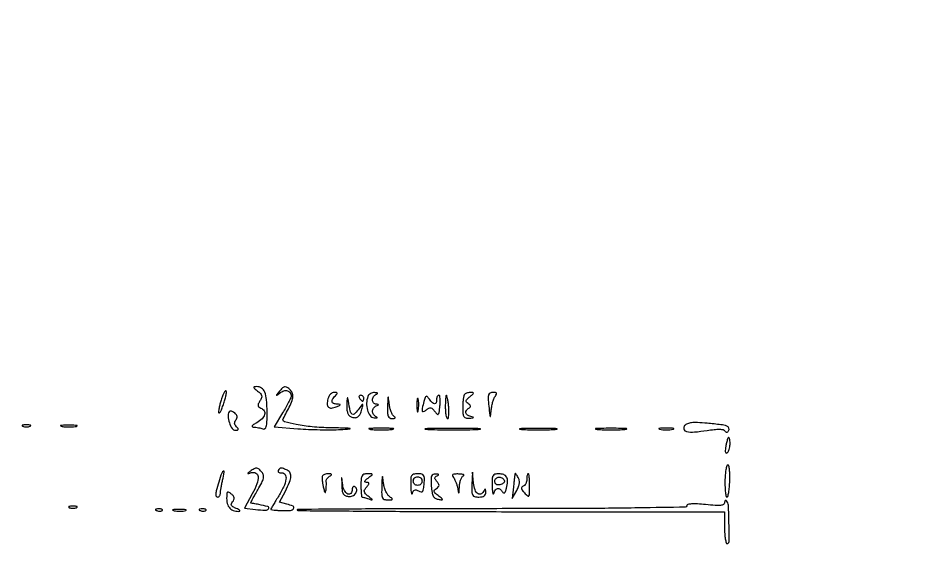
# Model space of a CAD drawing. Extents: x 24 to 1546, y 0 to 2379.
# Drawn here: x 319.1 to 626.8, y 1785.4 to 1967.8 of the extents above; entities that cross this region are included whole.
import ezdxf

# ---------------------------------------------------------------- set-up
doc = ezdxf.new("R2010")
doc.units = 0
doc.header["$MEASUREMENT"] = 0
doc.layers.get('0').update_dxf_attribs({"linetype": 'CONTINUOUS'})

msp = doc.modelspace()

# ---------------------------------------------------------------- linework, layer by layer
msp.add_lwpolyline([(339.46395, 1554.999339, -0.000003), (282.698834, 1555.153426, -0.227171)], format="xyb")
for points in [[(401.475055, 1839.44339, -0.036027), (402.458985, 1838.58162, -0.13782), (402.849834, 1837.875518, -0.151828), (402.796375, 1837.109987, -0.046827), (402.272118, 1836.064122, 0.02825), (401.72539, 1835.067523, 0.140237), (401.620473, 1834.443683, 0.20541), (401.876927, 1833.992875, 0.070613), (402.547063, 1833.620314, -0.161782), (403.681587, 1832.689294, -0.206437), (403.889232, 1831.366164, -0.13804), (403.02466, 1829.876385, -0.068492), (401.25, 1828.571975, 0.014819), (400.091133, 1827.898087, 0.100235), (399.61085, 1827.44511, 0.449344), (399.674875, 1827.171382, 0.118655), (400.168213, 1827.040038, -0.025496), (400.913535, 1826.984051, -0.015996), (401.776987, 1826.846524, -0.016051), (402.620503, 1826.656093, -0.028076), (403.302296, 1826.437493, 0.252679), (404.01428, 1826.529555, 0.177419), (404.477357, 1827.212241, 0.054424), (404.700958, 1828.84502, 0.007997), (404.738946, 1832.187493, 0.019542), (404.549951, 1836.508677, 0.077004), (403.927611, 1839.090965, 0.147415), (402.804259, 1840.471847, 0.154894), (401.127555, 1840.968197, 0.036744), (400.331841, 1840.893986, 0.431193), (400.176478, 1840.662017, 0.166228), (400.411392, 1840.281868, 0.010138)], [(408.872445, 1839.25, 0.001592), (407.998195, 1838.127907, 0.347362), (407.99946, 1838.000669, 0.408033), (408.114327, 1837.987124, 0.001724), (409.206195, 1838.83609, -0.091035), (410.510879, 1839.519922, -0.142812), (411.768235, 1839.541922, -0.178028), (412.657539, 1838.908949, -0.151098), (413, 1837.801582, -0.106887), (412.858423, 1837.146873, -0.009788), (412.136767, 1835.635628, -0.0123), (411.186805, 1833.853255, -0.009331), (410.061335, 1831.945259), (407.122671, 1827.16932), (415.311335, 1826.508898, 0.009085), (418.920896, 1826.283702, 0.006315), (423.003955, 1826.155006, 0.006371), (426.927272, 1826.130931, 0.013066), (430, 1826.231559, 0.003522), (433.240605, 1826.445464, 0.88697), (433.24675, 1826.576937, 0.035847), (432.043911, 1826.691182, 0.000907), (426.570998, 1826.80732, -0.017224), (420.254283, 1827.147795, -0.025613), (414.771176, 1827.917732, -0.024314), (410.698155, 1828.91162, -0.474982), (410.261479, 1829.956171, 0.005851), (412.636672, 1834.527478, 0.045744), (413.516511, 1836.755696, 0.11197), (413.606112, 1838.20762, 0.133623), (413.039863, 1839.451968, 0.046675), (411.893308, 1840.59713, 0.187123), (410.969669, 1840.904796, 0.175763), (410.0425, 1840.516727, 0.040362)], [(389.175616, 1837.073928, 0.014768), (388.730782, 1835.66537, 0.014424), (388.366035, 1834.22196, 0.014471), (388.11939, 1832.937621, 0.05124), (388.070462, 1832.100777, 0.441314), (388.255542, 1831.946275, 0.218846), (388.545081, 1832.130442, 0.042249), (389.024633, 1833.031834, 0.013366), (389.58724, 1834.449665, 0.014714), (390.116059, 1836.036936, 0.018377), (390.508485, 1837.539766, 0.016817), (390.745195, 1838.804378, 0.118844), (390.692394, 1839.422817, 0.4883), (390.458654, 1839.505646, 0.107787), (390.106111, 1839.155019, 0.042215), (389.651302, 1838.300274, 0.017299)], [(425.649385, 1836.767247, 0.059032), (425.40329, 1834.99334, 0.210016), (425.83384, 1833.957987, 0.224539), (426.859323, 1833.617085, 0.06676), (428.5, 1834.043255, 0.005478), (429.647983, 1834.526469, 0.225338), (429.820895, 1834.724353, 0.471814), (429.719593, 1834.870284, 0.010539), (428.75, 1834.929715, -0.080348), (427.56999, 1835.169519, -0.260843), (427.07389, 1835.758942, -0.196574), (427.251957, 1836.642478, -0.049622), (428.2, 1837.8, 0.025662), (428.757331, 1838.417677, 0.253212), (428.820132, 1838.75, 0.291641), (428.577613, 1838.951808, 0.031633), (427.816631, 1839, 0.126509), (427.167692, 1838.833136, 0.074367), (426.526863, 1838.344129, 0.066435), (425.990804, 1837.620884, 0.062427)], [(436.5, 1837, 0.029505), (436.768994, 1836.617226, 0.035638), (437.066025, 1836.29375, 0.038439), (437.34829, 1836.065539, 0.151918), (437.559017, 1836, 0.210953), (437.727648, 1836.07446, 0.081139), (437.870461, 1836.29375, 0.061769), (437.967655, 1836.617151, 0.042167), (438, 1837, 0.105053), (437.918938, 1837.381556, 0.099167), (437.688914, 1837.70625, 0.09642), (437.345238, 1837.923877, 0.093332), (436.940983, 1838, 0.108972), (436.586039, 1837.921712, 0.182303), (436.3746, 1837.70625, 0.161196), (436.343488, 1837.3821, 0.082592)], [(439.394042, 1837.584473, 0.085793), (438.944277, 1835.310172, 0.076306), (439.25286, 1832.917139, 0.089114), (440.1752, 1831.047612, 0.206576), (441.5, 1830.276185, 0.015753), (442.212471, 1830.213055, 0.116912), (442.545313, 1830.272212, 0.560696), (442.564094, 1830.405392, 0.066065), (442.25, 1830.600967, -0.079514), (441.77203, 1830.916634, -0.06165), (441.367188, 1831.392159, -0.062084), (441.093083, 1831.948012, -0.083726), (441, 1832.5, -0.084643), (441.093338, 1833.047415, -0.064977), (441.367188, 1833.58983, -0.064791), (441.772113, 1834.045311, -0.08298), (442.25, 1834.337719, 0.009076), (442.909806, 1834.617987, 0.295955), (443, 1834.757018, 0.382689), (442.903389, 1834.864758, 0.011437), (442.25, 1834.921053, -0.110032), (441.772973, 1835.05939, -0.093567), (441.367188, 1835.392955, -0.088627), (441.094627, 1835.869669, -0.085859), (441, 1836.416667, -0.080074), (441.093368, 1836.995939, -0.064399), (441.367188, 1837.565351, -0.065245), (441.772091, 1838.039141, -0.087674), (442.25, 1838.337719, 0.05712), (442.633233, 1838.545909, 0.451941), (442.652834, 1838.72321, 0.17712), (442.386228, 1838.86247, 0.021621), (441.718615, 1838.921053, 0.074608), (440.99704, 1838.845263, 0.067158), (440.30095, 1838.560998, 0.070356), (439.734973, 1838.119651, 0.100741)], [(446.160037, 1834.25, 0.015408), (446.1448, 1832.017477, 0.083994), (446.374083, 1830.835366, 0.17751), (446.890892, 1830.234747, 0.13014), (447.75, 1830.015313, 0.024608), (448.477406, 1830.057517, 0.205273), (448.758609, 1830.21558, 0.378798), (448.742249, 1830.447586, 0.052457), (448.331352, 1830.774051, -0.128366), (447.852623, 1831.289076, -0.033608), (447.382234, 1832.324654, -0.031867), (446.988653, 1833.617749, -0.027921), (446.74139, 1835.008738, 0.001028), (446.451445, 1837.370546, 0.670856), (446.357333, 1837.396065, 0.15468), (446.273088, 1837.163011, 0.000576)], [(458.668952, 1835.89786, 0.009947), (458.074242, 1833.484081, 0.129051), (458.106369, 1832.566709, 0.465752), (458.540979, 1832.379179, 0.057144), (459.531256, 1833.02594, -0.048039), (460.386973, 1833.607256, -0.175051), (461.025749, 1833.706495, -0.153409), (461.633319, 1833.377012, -0.034531), (462.400646, 1832.466761, 0.030734), (463.193727, 1831.511346, 0.430191), (463.594912, 1831.509738, 0.15579), (463.876686, 1832.088335, 0.006969), (464.16859, 1834.318377, 0.020209), (464.27579, 1835.729821, 0.033861), (464.237377, 1836.918523, 0.038266), (464.083801, 1837.779619, 0.341912), (463.799199, 1838, 0.181217), (463.494151, 1837.885686, 0.091295), (463.234765, 1837.559375, 0.071241), (463.059053, 1837.073944, 0.051309), (463, 1836.5, -0.079156), (462.826884, 1835.413338, -0.340927), (462.320396, 1835.068542, -0.187713), (461.547205, 1835.423659, -0.034455), (460.51554, 1836.64786, 0.024216), (459.79505, 1837.539202, 0.317128), (459.403248, 1837.630275, 0.220805), (459.080494, 1837.284072, 0.013566)], [(466, 1834, 0.018271), (466.056046, 1832.466725, 0.029671), (466.228075, 1831.175, 0.029992), (466.473468, 1830.220692, 0.325612), (466.776426, 1830, 0.349806), (467.057722, 1830.224236, 0.031602), (467.212722, 1831.175, 0.030261), (467.261716, 1832.466464, 0.018125), (467.17139, 1834, 0.009175), (466.996697, 1835.533533, 0.014988), (466.785962, 1836.825, 0.008689), (466.565408, 1837.864365, 0.349332), (466.394965, 1838, 0.375272), (466.237531, 1837.862471, 0.009085), (466.116021, 1836.825, 0.015344), (466.028416, 1835.533664, 0.009263)], [(472.666667, 1838.333333, 0.14152), (472.406522, 1837.861888, 0.018996), (472.195833, 1836.736458, 0.020702), (472.048764, 1835.349997, 0.016072), (472, 1833.833333, 0.017139), (472.073839, 1831.679791, 0.119499), (472.389174, 1830.683101, 0.20546), (473.042447, 1830.21551, 0.066965), (474.25, 1830.116001, 0.005718), (475.392295, 1830.187999, 0.197309), (475.62878, 1830.306344, 0.541772), (475.5883, 1830.449367, 0.01159), (474.75, 1830.689326, -0.07872), (473.588095, 1831.198098, -0.197761), (473.067949, 1831.941569, -0.218659), (473.246737, 1832.778115, -0.09431), (474.106763, 1833.565983, 0.080976), (474.524186, 1833.928542, 0.216057), (474.626384, 1834.300047, 0.164377), (474.418171, 1834.697111, 0.044873), (473.856763, 1835.144003, -0.071266), (473.26614, 1835.667177, -0.240706), (473.151559, 1836.153978, -0.146503), (473.477912, 1836.708182, -0.023986), (474.44113, 1837.519003, 0.012954), (475.396763, 1838.288078, 0.149342), (475.654034, 1838.688798, 0.429244), (475.512552, 1838.926621, 0.055861), (474.857796, 1839, 0.038818), (474.225237, 1838.950816, 0.035055), (473.585311, 1838.804167, 0.036837), (473.029903, 1838.589385, 0.0859)], [(480.963603, 1834.25, 0.001148), (481.280838, 1831.168701, 0.121775), (481.423516, 1830.774465, 0.69792), (481.56362, 1830.808374, 0.002952), (481.802513, 1832.995985, -0.023073), (482.017237, 1834.426359, -0.022953), (482.363114, 1835.833391, -0.023531), (482.778794, 1837.031347, -0.078077), (483.204149, 1837.745985, 0.048744), (483.613645, 1838.350604, 0.278779), (483.596621, 1838.721634, 0.216554), (483.237671, 1838.944022, 0.032049), (482.365239, 1839, 0.112662), (481.399887, 1838.779687, 0.211863), (480.891697, 1838.181811, 0.086341), (480.749943, 1836.951191, 0.010682)], [(432.136182, 1834.856989, 0.027879), (432.166944, 1833.183506, 0.063909), (432.419188, 1831.950358, 0.090827), (432.893029, 1831.104379, 0.128872), (433.590242, 1830.603744, 0.075049), (434.969416, 1830.300268, 0.171303), (435.981813, 1830.583226, 0.136452), (436.740343, 1831.506571, 0.041411), (437.339351, 1833.234416, 0.005098), (437.705708, 1834.726676, 0.537459), (437.584379, 1834.855413, 0.187276), (437.319175, 1834.695874, 0.002084), (436.022103, 1833.006525, -0.042061), (434.701676, 1831.54493, -0.388792), (433.920031, 1831.536793, -0.15987), (433.325878, 1832.568426, -0.010454), (432.685217, 1836, 0.013164), (432.478566, 1837.074573, 0.712958), (432.335816, 1837.091169, 0.098986), (432.216174, 1836.623526, 0.003943)], [(456.252183, 1834.5, 0.008901), (456.284834, 1833.071102, 0.053901), (456.394187, 1832.339362, 0.67161), (456.54341, 1832.319562, 0.082665), (456.707261, 1832.761659, 0.028254), (456.840609, 1833.754739, 0.020511), (456.880728, 1834.869594, 0.020826), (456.830983, 1835.934218, 0.041951), (456.68708, 1836.761659, 0.285845), (456.523779, 1836.916221, 0.417468), (456.37161, 1836.814362, 0.038992), (456.273069, 1835.938425, 0.009782)], [(391.680998, 1832.292861, 0.16202), (391.316112, 1830.750647, 0.059633), (391.784034, 1828.534057, 0.061334), (392.717922, 1826.599199, 0.254969), (393.816577, 1826, 0.032451), (394.566375, 1826.048715, 0.284239), (394.813447, 1826.25, 0.257168), (394.756748, 1826.580045, 0.027968), (394.223794, 1827.176206, -0.065301), (393.770592, 1827.766239, -0.111827), (393.58693, 1828.356127, -0.117221), (393.678957, 1828.947929, -0.076419), (394.036125, 1829.543528, 0.084928), (394.3826, 1830.144091, 0.134573), (394.433474, 1830.732221, 0.118042), (394.174149, 1831.318824, 0.056768), (393.601359, 1831.91588, 0.049113), (393.019998, 1832.308999, 0.075792), (392.45014, 1832.513878, 0.104438), (391.981327, 1832.507183, 0.201362)], [(548.268144, 1827.559196, 0.263413), (548.031898, 1826.356269, 0.265868), (548.941871, 1825.542112, 0.073949), (551.618738, 1825.374482, 0.018253), (556, 1825.909846, -0.013733), (558.403496, 1826.225613, -0.030832), (560.241014, 1826.301954, -0.038645), (561.550607, 1826.174028, -0.21252), (562.125, 1825.786577, 0.071215), (562.436818, 1825.416932, 0.191676), (562.754122, 1825.301428, 0.1839), (563.073437, 1825.433951, 0.065116), (563.391312, 1825.824139, 0.239925), (563.467217, 1826.740695, 0.215815), (562.769949, 1827.399927, 0.053417), (560.742011, 1827.865186, 0.005898), (556, 1828.374488, 0.010898), (552.714425, 1828.616085, 0.039186), (550.61475, 1828.559956, 0.065269), (549.210562, 1828.223151, 0.124636)], [(320.75, 1827.337719, 0.057986), (321.320008, 1827.181385, 0.037979), (322, 1827.12966, 0.037979), (322.679992, 1827.181385, 0.057986), (323.25, 1827.337719, 0.174857), (323.459382, 1827.525001, 0.447206), (323.398438, 1827.693942, 0.078554), (322.89144, 1827.810911, 0.017491), (322, 1827.842105, 0.017491), (321.10856, 1827.810911, 0.078554), (320.601562, 1827.693942, 0.447206), (320.540618, 1827.525001, 0.174857)], [(334.26375, 1827.282419, 0.022548), (335.485188, 1827.153707, 0.015659), (336.872547, 1827.114038, 0.015827), (338.209518, 1827.160023, 0.031163), (339.26375, 1827.296069, 0.248898), (339.455688, 1827.450815, 0.49082), (339.374351, 1827.596853, 0.030832), (338.29708, 1827.692368, 0.00738), (336.5, 1827.713986, 0.006817), (334.711719, 1827.684722, 0.040183), (333.780601, 1827.581582, 0.720633), (333.761725, 1827.438612, 0.075924)], [(440.25, 1826.271532, 0.016375), (441.957332, 1826.149287, 0.009683), (444, 1826.109723, 0.009683), (446.042668, 1826.149287, 0.016375), (447.75, 1826.271532, 0.095407), (448.221145, 1826.41442, 0.741699), (448.195312, 1826.548567, 0.021699), (446.688407, 1826.640349, 0.00436), (444, 1826.663794, 0.00436), (441.311593, 1826.640349, 0.021699), (439.804688, 1826.548567, 0.741699), (439.778855, 1826.41442, 0.095407)], [(460.2991, 1826.254716, 0.005878), (464.263337, 1826.150882, 0.003639), (468.922479, 1826.117549, 0.003649), (473.524799, 1826.151703, 0.006561), (477.2991, 1826.256806, 0.053751), (478.109874, 1826.377981, 0.862966), (478.097236, 1826.493565, 0.007856), (474.600934, 1826.571304, 0.001661), (468.5, 1826.590819, 0.001615), (462.407902, 1826.57039, 0.008594), (459.078486, 1826.491227, 0.903981), (459.071643, 1826.376962, 0.030672)], [(492.25, 1826.261012, 0.009864), (494.867693, 1826.148534, 0.005804), (498, 1826.112174, 0.005804), (501.132307, 1826.148534, 0.009864), (503.75, 1826.261012, 0.061613), (504.448108, 1826.39219, 0.829596), (504.432813, 1826.51584, 0.013058), (502.123307, 1826.600303, 0.002611), (498, 1826.621831, 0.002611), (493.876693, 1826.600303, 0.013058), (491.567187, 1826.51584, 0.829596), (491.551892, 1826.39219, 0.061613)], [(518.25, 1826.264961, 0.012378), (520.412501, 1826.148215, 0.007295), (523, 1826.110462, 0.007295), (525.587499, 1826.148215, 0.012378), (527.75, 1826.264961, 0.075495), (528.33354, 1826.401218, 0.793398), (528.314062, 1826.529482, 0.016391), (526.405918, 1826.617144, 0.003282), (523, 1826.639504, 0.003282), (519.594082, 1826.617144, 0.016391), (517.685938, 1826.529482, 0.793398), (517.66646, 1826.401218, 0.075495)], [(539.75, 1826.294267, 0.029693), (540.774707, 1826.159351, 0.017887), (542, 1826.115502, 0.017887), (543.225293, 1826.159351, 0.029693), (544.25, 1826.294267, 0.142433), (544.560023, 1826.453014, 0.611425), (544.517187, 1826.600334, 0.039503), (543.61149, 1826.701569, 0.008087), (542, 1826.727636, 0.008087), (540.38851, 1826.701569, 0.039503), (539.482813, 1826.600334, 0.611425), (539.439977, 1826.453014, 0.142433)], [(562.655463, 1821.632001, 0.020128), (562.405514, 1820.495277, 0.027305), (562.278056, 1819.45222, 0.026637), (562.266454, 1818.607597, 0.18866), (562.427794, 1818.238873, 0.460477), (563.013955, 1818.28449, 0.083555), (563.570923, 1819.399278, 0.055077), (563.892703, 1821.103878, 0.07109), (563.788705, 1822.691587, 0.046736), (563.568296, 1823.402211, 0.523302), (563.325029, 1823.454674, 0.131274), (563.046392, 1823.008179, 0.010043)], [(399, 1811.890355, 0.004168), (398.139896, 1811.260698, 0.379708), (398.110449, 1811.118893, 0.349903), (398.251514, 1811.063108, 0.003957), (399.287854, 1811.388809, -0.205634), (400.87099, 1811.240841, -0.262264), (401.635101, 1810.019384, -0.103943), (401.228598, 1807.518049, -0.032557), (399.625772, 1804.053751), (396.994611, 1799.219441), (400.747305, 1798.751642, 0.018498), (404.176391, 1798.452469, 0.25418), (405.264089, 1798.974918, 0.521898), (405.012377, 1799.693738, 0.02255), (401.939278, 1800.403079, -0.000759), (400.983554, 1800.580225, -0.001064), (400.130718, 1800.74152, -0.000626), (399.412112, 1800.879945, -0.014381), (399.207846, 1800.92569, -0.47773), (399.148333, 1801.055326, -0.003248), (399.779517, 1802.305735, -0.008846), (400.569464, 1803.780855, -0.005187), (401.564218, 1805.519367, 0.013383), (402.897206, 1807.940214, 0.06113), (403.453671, 1809.443837, 0.113312), (403.461038, 1810.546253, 0.118993), (402.983927, 1811.519367, 0.038025), (401.979193, 1812.55815, 0.159633), (401.19298, 1812.899348, 0.148626), (400.323719, 1812.721113, 0.031576)], [(408.569779, 1812.112905, 0.190599), (408.511973, 1811.789537, 0.205057), (408.693475, 1811.526665, 0.113146), (409.132042, 1811.373174, 0.047533), (409.760762, 1811.362905, -0.290897), (410.924464, 1810.745921, -0.167985), (411.225579, 1809.130247, -0.074597), (410.398958, 1806.434365, -0.029172), (408.511495, 1803.01821, 0.002956), (407.549286, 1801.473821, 0.00459), (406.739414, 1800.129143, 0.001513), (406.05499, 1798.960722, 0.137819), (406.005657, 1798.769872, 0.372972), (406.107198, 1798.657531, 0.004316), (407.182991, 1798.535185, 0.010444), (408.473739, 1798.426868, 0.006319), (410.005657, 1798.349906, 0.029132), (412.784364, 1798.407404, 0.226848), (413.87538, 1799.039463, 0.46458), (413.65521, 1799.834203, 0.046235), (411.531011, 1800.581573), (409.062022, 1801.20125), (411.031011, 1805.060787, 0.020899), (412.449667, 1808.154487, 0.084047), (412.902854, 1810.176721, 0.163797), (412.530746, 1811.511111, 0.153112), (411.418213, 1812.393011, 0.011139), (410.073787, 1812.874842, 0.105356), (409.468881, 1812.942824, 0.183095), (409.04007, 1812.730264, 0.04875)], [(562.141151, 1808.5, 0.012763), (562.169791, 1806.391351, 0.021061), (562.31434, 1804.615625, 0.016451), (562.530786, 1803.241568, 0.35984), (562.822982, 1803, 0.345558), (563.128199, 1803.239545, 0.016007), (563.418529, 1804.615625, 0.020792), (563.658553, 1806.39149, 0.012737), (563.800659, 1808.5, 0.015568), (563.823196, 1810.608579, 0.025729), (563.695308, 1812.384375, 0.023649), (563.464782, 1813.722272, 0.351735), (563.118828, 1814, 0.337776), (562.757801, 1813.724698, 0.022979), (562.455443, 1812.384375, 0.025416), (562.232103, 1810.608408, 0.015585)], [(388.158288, 1808.13398, 0.00494), (387.283887, 1805.107025, 0.052078), (387.069794, 1803.83909, 0.201462), (387.274808, 1803.249021, 0.212829), (387.833333, 1803, 0.1474), (388.152385, 1803.096145, 0.097488), (388.426508, 1803.367188, 0.081547), (388.614159, 1803.772122, 0.064741), (388.682437, 1804.25, -0.030932), (388.733505, 1804.934564, -0.007002), (388.908116, 1806.0875, -0.007227), (389.147815, 1807.414063, -0.006959), (389.428559, 1808.75, 0.009523), (390.022087, 1811.64811, 0.614927), (389.70082, 1811.8929, 0.202374), (389.144942, 1811.258988, 0.007364)], [(423.737409, 1810.25, 0.120727), (423.629284, 1809.78683, 0.018722), (423.675185, 1808.839063, 0.019943), (423.818685, 1807.703595, 0.016171), (424.060077, 1806.5, 0.007705), (424.417276, 1805.075465, 0.12398), (424.656471, 1804.645618, 0.593711), (424.853237, 1804.696965, 0.031548), (425.000106, 1805.5, 0.012164), (425.07815, 1806.332336, 0.01166), (425.117009, 1807.179331, 0.011671), (425.1164, 1807.927686, 0.040558), (425.065635, 1808.408359, -0.129829), (425.09504, 1808.816531, -0.062049), (425.327413, 1809.292622, -0.055323), (425.711634, 1809.759541, -0.051666), (426.197214, 1810.143046, 0.023434), (426.793929, 1810.561972, 0.349242), (426.850532, 1810.793433, 0.27122), (426.628165, 1810.948499, 0.017549), (425.809017, 1810.984687, 0.041203), (425.133881, 1810.935107, 0.046319), (424.502952, 1810.775189, 0.051868), (424.002676, 1810.536943, 0.139156)], [(430.410575, 1807, 0.026391), (430.551055, 1805.209875, 0.099268), (430.91305, 1804.149474, 0.144679), (431.570408, 1803.528961, 0.082055), (432.622722, 1803.197128, 0.140145), (434.095373, 1803.399782, 0.13692), (435.253887, 1804.35085, 0.181967), (435.564945, 1805.562609, 0.231113), (434.956326, 1806.526992, 0.14801), (434.59354, 1806.62338, 0.191608), (434.280921, 1806.486454, 0.133038), (434.069707, 1806.113092, 0.062657), (434, 1805.559017, -0.173135), (433.526339, 1804.232123, -0.354068), (432.511825, 1804.021749, -0.159968), (431.328272, 1805.224323, -0.084647), (430.720941, 1807.25, 0.00018), (430.42742, 1809.629042, 0.587855), (430.38297, 1809.647044, 0.233528), (430.345751, 1809.566714, 0.000147)], [(437, 1807, 0.00981), (437.030093, 1805.466353, 0.016236), (437.12285, 1804.175, 0.010115), (437.251784, 1803.143944, 0.372458), (437.418213, 1803, -0.062086), (437.674408, 1802.968065, -0.006713), (438.251663, 1802.813606, -0.008158), (438.936171, 1802.608452, -0.00649), (439.668213, 1802.365467, 0.00575), (440.769697, 1801.998043, 0.554945), (440.874755, 1802.087036, 0.190713), (440.749917, 1802.303979, 0.002662), (439.537747, 1803.257255, -0.029458), (438.524804, 1804.14564, -0.149684), (438.172628, 1804.798407, -0.178622), (438.27823, 1805.470189, -0.045854), (438.910192, 1806.391787, 0.014737), (439.606941, 1807.283536, 0.16569), (439.740146, 1807.706081, 0.343224), (439.542717, 1807.948107, 0.050572), (438.872445, 1808.031803, -0.119815), (438.424868, 1808.151665, -0.374413), (438.325175, 1808.42131, -0.120707), (438.631685, 1808.866813, -0.020091), (439.44113, 1809.531803, 0.005296), (440.722357, 1810.522383, 0.27426), (440.830502, 1810.80396, 0.3574), (440.629098, 1810.979054, 0.007283), (439.19113, 1811, 0.076053), (438.032443, 1810.822732, 0.193884), (437.386946, 1810.293614, 0.108934), (437.07467, 1809.224279, 0.01678)], [(444.160037, 1806.75, 0.011333), (444.12948, 1803.97559, 0.09842), (444.382967, 1802.773698, 0.212632), (445.005227, 1802.196666, 0.082356), (446.19113, 1802, 0.010034), (447.486172, 1802.025991, 0.285434), (447.75152, 1802.206055, 0.333618), (447.684936, 1802.496284, 0.012146), (446.747098, 1803.25, -0.091558), (446.091122, 1803.974933, -0.037224), (445.475961, 1805.160938, -0.035249), (444.988194, 1806.56842, -0.03764), (444.716006, 1808, 0.003318), (444.481509, 1809.956585, 0.759091), (444.363709, 1809.973942, 0.095194), (444.261021, 1809.532756, 0.001297)], [(454.116001, 1806.75, 0.010544), (454.190122, 1805.218999, 0.038865), (454.332058, 1804.261419, 0.336522), (454.5084, 1804.113875, 0.354449), (454.688617, 1804.246321, -0.059674), (454.99518, 1805.025242, -0.176143), (455.418068, 1805.402116, -0.166721), (456.001229, 1805.430606, -0.052291), (456.822616, 1805.096734, 0.079861), (457.698716, 1804.795494, 0.278556), (458.233092, 1805.003708, 0.130271), (458.556054, 1805.774382, 0.016131), (458.7494, 1807.600413, 0.020236), (458.813166, 1809.545905, 0.145248), (458.541883, 1810.434906, 0.203615), (457.878539, 1810.873691, 0.045697), (456.4994, 1811, 0.054695), (455.093528, 1810.845751, 0.21344), (454.40831, 1810.336501, 0.121603), (454.115717, 1809.275489, 0.013588)], [(458, 1808.5, -0.099038), (457.885486, 1807.927543, -0.097945), (457.559375, 1807.440625, -0.097945), (457.072457, 1807.114514, -0.099038), (456.5, 1807, -0.099038), (455.927543, 1807.114514, -0.097945), (455.440625, 1807.440625, -0.097945), (455.114514, 1807.927543, -0.099038), (455, 1808.5, -0.099038), (455.114514, 1809.072457, -0.097945), (455.440625, 1809.559375, -0.097945), (455.927543, 1809.885486, -0.099038), (456.5, 1810, -0.099038), (457.072457, 1809.885486, -0.097945), (457.559375, 1809.559375, -0.097945), (457.885486, 1809.072457, -0.099038)], [(461.192502, 1806.758627, 0.019974), (461.437015, 1804.590759, 0.079662), (461.845295, 1803.321635, 0.133204), (462.504072, 1802.592991, 0.106059), (463.5, 1802.218648, 0.005466), (464.857243, 1802.031153, 0.450577), (464.998994, 1802.15556, 0.227322), (464.88578, 1802.394033, 0.002718), (463.504871, 1803.499506, -0.020931), (462.477549, 1804.385187, -0.149165), (462.154215, 1804.9482, -0.251533), (462.287115, 1805.432766, -0.064262), (462.940569, 1805.96327, 0.053235), (463.606351, 1806.479926, 0.181616), (463.838622, 1806.966754, 0.158036), (463.70778, 1807.5316, 0.037923), (463.14396, 1808.326539, -0.028574), (462.567192, 1809.10837, -0.153858), (462.426363, 1809.611085, -0.225918), (462.623031, 1809.992044, -0.067172), (463.208262, 1810.323807, 0.045687), (463.643469, 1810.54646, 0.458293), (463.669845, 1810.724422, 0.187174), (463.409293, 1810.862866, 0.018676), (462.692502, 1810.921053, 0.116273), (461.787073, 1810.748933, 0.204156), (461.276787, 1810.199702, 0.091059), (461.088905, 1809.066214, 0.013755)], [(468.781737, 1809.75, -0.054849), (469.208314, 1809.096065, -0.022773), (469.64181, 1808.132812, -0.022202), (470.016679, 1807.048821, -0.026688), (470.268, 1806, 0.003584), (470.549364, 1804.529013, 0.618654), (470.670793, 1804.495852, 0.171434), (470.774358, 1804.747968, 0.001806), (470.863818, 1806.666667, -0.036002), (471.008039, 1807.915758, -0.043558), (471.327184, 1809.051288, -0.049126), (471.759741, 1809.926065, -0.158783), (472.25, 1810.337719, 0.269499), (472.401258, 1810.5323, 0.35372), (472.289032, 1810.717133, 0.062757), (471.657728, 1810.858171, 0.016745), (470.627555, 1810.921053, 0.017335), (469.22037, 1810.910935, 0.131627), (468.593049, 1810.7144, 0.34278), (468.458402, 1810.33971, 0.0933)], [(475.168103, 1807.25, 0.013286), (475.135213, 1804.712863, 0.122666), (475.413204, 1803.65819, 0.216777), (476.089917, 1803.152221, 0.05382), (477.5, 1803, 0.043691), (478.634193, 1803.099298, 0.113288), (479.385319, 1803.417105, 0.149605), (479.800087, 1803.965082, 0.09932), (479.921053, 1804.75, 0.021021), (479.862835, 1805.416573, 0.185333), (479.724694, 1805.672067, 0.449116), (479.54862, 1805.648042, 0.051902), (479.337719, 1805.25, -0.153118), (478.396319, 1804.103323, -0.305315), (477.273609, 1804.118071, -0.156561), (476.252811, 1805.448644, -0.059968), (475.728468, 1807.75), (475.336206, 1811.5)], [(482.116001, 1806.75, 0.010557), (482.190155, 1805.219137, 0.038999), (482.332266, 1804.2625, 0.33877), (482.508849, 1804.116137, 0.352052), (482.689326, 1804.25, -0.078877), (483.208334, 1805.434274, -0.210431), (483.960304, 1805.932893, -0.217132), (484.817249, 1805.707754, -0.083362), (485.648278, 1804.760081, 0.126599), (486.024005, 1804.399116, 0.321834), (486.379805, 1804.438134, 0.125203), (486.717076, 1804.942153, 0.023678), (487.039566, 1806.010081, 0.044356), (487.40492, 1808.314006, 0.139971), (487.082832, 1809.828715, 0.184606), (486.088086, 1810.697729, 0.088464), (484.393011, 1811, 0.061261), (483.068771, 1810.837141, 0.211629), (482.402553, 1810.318117, 0.116546), (482.116588, 1809.242302, 0.013762)], [(486.302821, 1808.513695, -0.173043), (486.243946, 1808.111572, -0.094518), (485.928016, 1807.718118, -0.074555), (485.404868, 1807.392357, -0.054517), (484.75, 1807.190371, -0.075042), (484.019642, 1807.160813, -0.134068), (483.464524, 1807.379901, -0.143006), (483.120561, 1807.837793, -0.090288), (483, 1808.5, -0.226436), (483.442529, 1809.42706, -0.170609), (484.521089, 1809.811149, -0.153586), (485.688017, 1809.449352, -0.194407)], [(489.959126, 1811, 0.020443), (489.903173, 1810.65277, 0.000956), (489.764407, 1809.471875, 0.001578), (489.606729, 1808.068715, 0.001133), (489.439056, 1806.5), (489.020677, 1802.5), (490.55086, 1805.266384, 0.031302), (491.205999, 1806.648421, 0.066352), (491.495757, 1807.794817, 0.082738), (491.445143, 1808.805447, 0.078268), (491.07093, 1809.766384, 0.015918), (490.675665, 1810.397674, 0.035583), (490.327666, 1810.843875, 0.071251), (490.07845, 1811.051677, 0.521538)], [(494, 1809.083333, -0.06047), (493.906848, 1808.315913, -0.060576), (493.632812, 1807.593553, -0.066437), (493.228235, 1807.022357, -0.117234), (492.75, 1806.703231, 0.130411), (492.285484, 1806.375523, 0.231855), (492.176027, 1805.930908, 0.113), (492.46797, 1805.309689, 0.024392), (493.25, 1804.405612, 0.023541), (494.33427, 1803.371329, 0.438062), (494.754994, 1803.418235, 0.154616), (494.972181, 1804.058149, 0.0051), (495, 1806.785714, 0.011136), (494.964009, 1808.401474, 0.018389), (494.853125, 1809.762054, 0.012789), (494.698229, 1810.832771, 0.365468), (494.5, 1811, 0.290245), (494.306674, 1810.877452, 0.046453), (494.146875, 1810.436979, 0.039181), (494.036217, 1809.817835, 0.024639)], [(390.881517, 1803.872445, 0.056242), (390.948871, 1801.307055, 0.120416), (391.67581, 1799.477976, 0.146814), (393.045911, 1798.411818, 0.100783), (395, 1798.078699, 0.139439), (395.337229, 1798.186399, 0.452541), (395.364907, 1798.390719, 0.098652), (394.961141, 1798.703336, 0.020333), (394.135855, 1799.073387, -0.028644), (392.986727, 1799.611747, -0.146647), (392.494617, 1800.105059, -0.225009), (392.466599, 1800.661436, -0.075239), (392.898186, 1801.377322, 0.06107), (393.360432, 1802.097323, 0.149955), (393.454077, 1802.712545, 0.136551), (393.187657, 1803.31225, 0.047181), (392.512331, 1803.989766, 0.019748), (391.702492, 1804.609551, 0.173088), (391.273865, 1804.728621, 0.307415), (391.010221, 1804.520474, 0.055026)], [(562, 1801.028572, -0.280395), (561.63969, 1800.436581, -0.095118), (560.632161, 1800.138519, -0.041519), (558.77318, 1800.110679, -0.008521), (555.5, 1800.389755, 0.010748), (552.683372, 1800.617274, 0.02869), (550.668995, 1800.620786, 0.037829), (549.338862, 1800.445209, 0.354844), (549, 1800.02785, -0.409166), (548.496651, 1799.515735, -0.000491), (532.413304, 1799.253826, -0.002869), (511.884432, 1799.057485, -0.000956), (481.833333, 1799, 0.000656), (456.110168, 1798.966277, 0.001105), (434.534857, 1798.862018, 0.00007), (415.215507, 1798.723267, 0.665534), (415.136393, 1798.530274, 0.196847), (415.598173, 1798.336844, 0.000056), (436.969738, 1798.169328, 0.000992), (460.703593, 1798.033036, 0.0006), (488.803059, 1797.961138), (562, 1797.861729), (562, 1792.430864, 0.015709), (562.065426, 1790.348931, 0.025686), (562.266549, 1788.595316, 0.02344), (562.551588, 1787.273734, 0.340152), (562.907402, 1787, 0.413114), (563.571867, 1787.661973, 0.00563), (563.524538, 1793.969791, 0.007572), (563.31454, 1800.160874, 0.186195), (562.631526, 1801.701808, 0.14691), (562.392614, 1801.830367, 0.260484), (562.185511, 1801.764549, 0.14175), (562.043689, 1801.486607, 0.047584)], [(336.75, 1799.337719, 0.057986), (337.320008, 1799.181385, 0.037979), (338, 1799.12966, 0.037979), (338.679992, 1799.181385, 0.057986), (339.25, 1799.337719, 0.174857), (339.459382, 1799.525001, 0.447206), (339.398438, 1799.693942, 0.078554), (338.89144, 1799.810911, 0.017491), (338, 1799.842105, 0.017491), (337.10856, 1799.810911, 0.078554), (336.601562, 1799.693942, 0.447206), (336.540618, 1799.525001, 0.174857)], [(366.8125, 1798.316886, 0.051402), (367.359369, 1798.160852, 0.05415), (367.916927, 1798.123424, 0.060344), (368.402231, 1798.202593, 0.126455), (368.729167, 1798.395833, 0.296942), (368.77538, 1798.614691, 0.208169), (368.592839, 1798.799335, 0.077125), (368.112848, 1798.910055, 0.028489), (367.416667, 1798.921053, 0.018894), (366.670344, 1798.862007, 0.168741), (366.37858, 1798.720685, 0.470617), (366.395823, 1798.538436, 0.054073)], [(372.761659, 1798.292739, 0.028254), (373.754739, 1798.159391, 0.020511), (374.869594, 1798.119272, 0.020826), (375.934218, 1798.169017, 0.041951), (376.761659, 1798.31292, 0.285845), (376.916221, 1798.476221, 0.417468), (376.814362, 1798.62839, 0.038992), (375.938425, 1798.726931, 0.009782), (374.5, 1798.747817, 0.008901), (373.071102, 1798.715166, 0.053901), (372.339362, 1798.605813, 0.67161), (372.319562, 1798.45659, 0.082665)], [(381.8125, 1798.316886, 0.051402), (382.359369, 1798.160852, 0.05415), (382.916927, 1798.123424, 0.060344), (383.402231, 1798.202593, 0.126455), (383.729167, 1798.395833, 0.296942), (383.77538, 1798.614691, 0.208169), (383.592839, 1798.799335, 0.077125), (383.112848, 1798.910055, 0.028489), (382.416667, 1798.921053, 0.018894), (381.670344, 1798.862007, 0.168741), (381.37858, 1798.720685, 0.470617), (381.395823, 1798.538436, 0.054073)]]:
    msp.add_lwpolyline(points, format="xyb", close=True)

doc.saveas('drawing.dxf')
